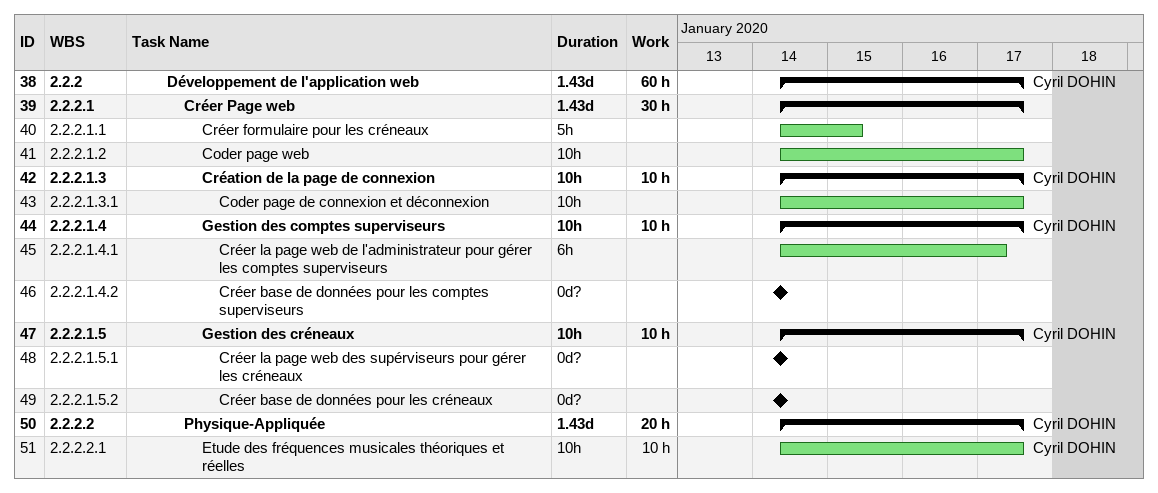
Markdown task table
| ID | WBS | Task | Duration | Start | Finish | Resources | Work (h) |
|---|---|---|---|---|---|---|---|
| 38 | 2.2.2 | **Développement de l'application web** | 1.43d | 2020-01-14 | 2020-01-17 | Cyril DOHIN | 60 |
| 39 | 2.2.2.1 | **Créer Page web** | 1.43d | 2020-01-14 | 2020-01-17 |  | 30 |
| 40 | 2.2.2.1.1 | Créer formulaire pour les créneaux | 5h | 2020-01-14 | 2020-01-15 |  |  |
| 41 | 2.2.2.1.2 | Coder page web | 10h | 2020-01-14 | 2020-01-17 |  |  |
| 42 | 2.2.2.1.3 | **Création de la page de connexion** | 10h | 2020-01-14 | 2020-01-17 | Cyril DOHIN | 10 |
| 43 | 2.2.2.1.3.1 | Coder page de connexion et déconnexion | 10h | 2020-01-14 | 2020-01-17 |  |  |
| 44 | 2.2.2.1.4 | **Gestion des comptes superviseurs** | 10h | 2020-01-14 | 2020-01-17 | Cyril DOHIN | 10 |
| 45 | 2.2.2.1.4.1 | Créer la page web de l'administrateur pour gérer les comptes superviseurs | 6h | 2020-01-14 | 2020-01-17 |  |  |
| 46 | 2.2.2.1.4.2 | Créer base de données pour les comptes superviseurs | 0d? | 2020-01-14 | 2020-01-14 |  |  |
| 47 | 2.2.2.1.5 | **Gestion des créneaux** | 10h | 2020-01-14 | 2020-01-17 | Cyril DOHIN | 10 |
| 48 | 2.2.2.1.5.1 | Créer la page web des supérviseurs pour gérer les créneaux | 0d? | 2020-01-14 | 2020-01-14 |  |  |
| 49 | 2.2.2.1.5.2 | Créer base de données pour les créneaux | 0d? | 2020-01-14 | 2020-01-14 |  |  |
| 50 | 2.2.2.2 | **Physique-Appliquée** | 1.43d | 2020-01-14 | 2020-01-17 | Cyril DOHIN | 20 |
| 51 | 2.2.2.2.1 | Etude des fréquences musicales théoriques et réelles | 10h | 2020-01-14 | 2020-01-17 | Cyril DOHIN | 10 |
